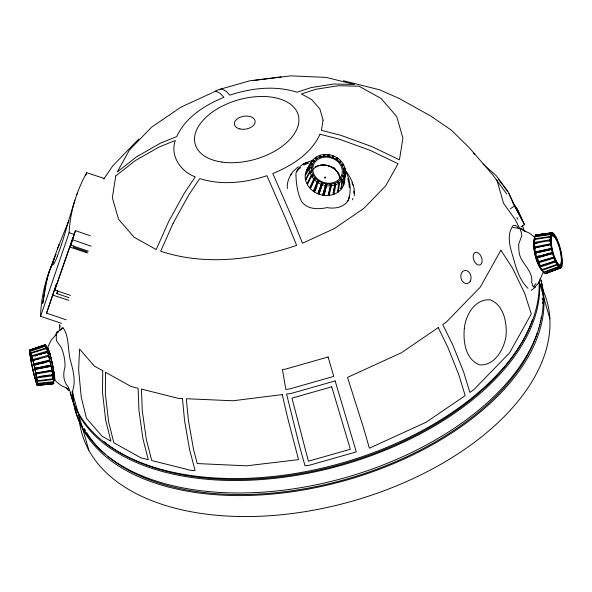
<?xml version="1.0" encoding="UTF-8"?>
<svg xmlns="http://www.w3.org/2000/svg" width="592" height="592" viewBox="0 0 592 592"><rect width="100%" height="100%" fill="white"/><g stroke="black" fill="none" stroke-linecap="round" stroke-linejoin="round"><path stroke-width="0.89" d="M61.427 323.299L40.574 316.306C40.959 300.477 44.185 284.722 49.824 269.937L49.898 269.737M324.046 195.449L326.836 184.105L324.046 195.449L328.094 195.56L330.403 185.873L330.07 184.156M328.168 156.214L328.249 154.482L324.601 154.445L323.498 156.806M533.829 241.743C533.636 251.289 535.878 261.398 541.28 269.353M556.813 262.833L556.887 264.365L541.673 269.752L540.274 267.036L539.904 264.824M556.887 264.365L555.622 261.96L555.696 260.68L549.457 262.781M556.843 240.034L556.917 238.754L555.659 236.349L555.733 237.888M45.029 345.321L30.458 350.087M40.574 316.306L69.131 232.693C70.174 211.67 76.509 191.075 86.698 172.701L104.658 178.599M47.693 349.132L47.76 348.126L49.883 353.587L52.592 365.042L54.745 379.716L54.094 378.828M345.269 173.153L343.752 184.889L345.269 173.153L343.33 172.842M555.281 261.146L554.06 258.127L554.304 257.268L538.801 261.93L538.55 262.804L539.897 266.185L555.281 261.146L555.385 259.955M557.153 240.759L557.257 239.568L558.478 242.587L558.234 243.445M539.897 266.185L540 265.016M344.877 171.673L345.121 169.046L343.197 169.186M33.241 371.162L34.01 375.01L33.959 374.203M33.122 360.41L33.892 364.258L49.78 360.469L49.824 360.032L48.921 356.221L33.122 360.41L33.174 361.224M342.383 176.312L344.211 177.052L343.39 185.792L341.577 188.826L340.444 188.101M345.121 169.046L345.41 172.279L344.64 180.493L344.544 178.288M318.955 194.25L322.736 183.143L318.955 194.25L322.929 195.286L325.918 183.934L323.484 192.363M329.085 156.384L329.256 154.69L332.859 155.57L332.082 157.997M534.931 240.359L534.273 238.857L534.635 236.748L550.516 234.521L551.152 236.26M340.814 180.242L340.97 178.769L342.635 179.835L341.577 188.826M344.818 169.882L344.995 168.15L343.767 165.02L341.998 165.597M322.929 195.286L323.121 193.614M340.422 179.369L342.013 180.486L340.955 189.588L338.269 192.037L337.351 191.09M343.168 165.797L343.39 164.162L341.31 161.342L339.815 162.312M338.091 182.884L338.298 181.352L339.638 182.743L338.269 192.037M337.573 181.796L338.824 183.209L337.418 192.615L334.036 194.302L333.104 192.652M550.871 237.991L550.212 236.489L550.516 234.521M334.199 187.087L334.894 183.18L335.805 184.793L334.036 194.302M33.041 370.259L32.338 367.055M50.942 365.131L34.795 368.372L50.942 365.131L50.068 361.12L34.092 365.16L38.413 364.147M340.378 162.326L340.696 160.58L337.906 158.264L336.789 159.566M334.043 183.431L334.865 185.052L333.03 194.65L329.189 195.464L328.752 193.695L330.98 184.119L331.416 185.844L329.189 195.464M333.57 190.269L333.888 188.678M310.4 164.051L305.99 171.406L305.183 174.832L309.734 167.166L310.4 164.051L312.28 164.724M337.529 159.936L337.906 158.264M352.58 199.874L352.95 198.246M336.7 159.322L337.107 157.65L333.799 155.992L333.126 157.546M48.463 273.83L45.643 284.315L42.683 303.444C45.192 291.664 46.058 279.291 50.557 267.91L56.025 254.175M68.124 222.303L74.925 199.992M347.963 201.139C351.604 191.445 350.701 179.731 345.247 170.866M349.487 196.204C347.674 206.712 336.078 209.265 327.08 207.607C318.178 209.524 307.692 209.612 301.639 201.65C297.339 193.103 295.985 182.676 295.963 173.293C297.791 165.96 305.568 162.223 312.339 160.669M333.311 157.613L333.799 155.992M90.324 235.749L75.45 230.688L70.7 245.199L88.386 251.215M85.899 175.269L86.698 172.701M46.576 313.131L56.366 284.204L46.576 313.131L66.193 319.806M54.775 290.05L72.897 237.843L54.775 290.05L70.404 295.371M70.7 245.199L75.45 230.688M68.983 297.687L56.847 293.558L57.661 290.938M317.897 193.843L321.878 182.773L317.897 193.843L314.271 191.956L317.897 182.669L318.955 181.293L318.355 182.817M76.849 194.568L77.611 193.029M48.64 273.223L54.627 257.786M540.163 278.41L538.616 282.917L535.057 286.913L533.747 286.868L532.356 285.47L532.319 283.657L531.631 282.643C533.103 273.963 526.569 267.688 522.581 261.042C518.858 256.144 518.644 249.698 518.762 243.867L521.796 235.742L521.175 231.79L520.183 229.97L520.472 228.867L522.129 229.015L525.6 231.524M536.988 257.986L553.046 253.383L537.395 257.601L536.988 257.986L538.195 261.797L553.749 257.187L554.016 256.425M558.522 244.289L558.796 243.527L559.891 246.953L559.492 247.33M56.847 293.558L57.757 290.99M73.83 245.909L73.378 247.19L87.253 251.911M332.275 157.176L332.859 155.57M57.38 256.107L60.399 247.715A38.517 3.004 -73.9 0 0 65.127 232.797A38.85 3.027 -73.9 0 0 68.124 222.303M538.195 261.797L538.468 261.057L537.64 258.408M315.654 189.773L317.157 185.881M328.649 156.273L329.256 154.69M313.346 191.334L317.097 182.055L318.215 180.745L314.47 190.047L313.346 191.334L310.312 188.722L314.308 179.739L315.758 178.68M543.508 271.743L540.555 278.247M327.613 156.081L328.249 154.482M57.298 249.04L59.096 244.622L53.435 259.94L52.518 265.149L54.013 263.751A38.517 3.004 -73.9 0 0 57.409 256.033M68.813 220.868L64.979 230.029A39.094 1.458 -68.6 0 1 59.045 244.785M50.609 267.68L53.073 262.145M309.579 187.923L311.066 186.968L315.188 178L313.701 178.976L309.579 187.923L307.337 184.771L311.614 176.157L313.368 175.498M60.895 329.803L61.701 328.109L63.085 327.739C69.464 337.107 67.562 349.398 70.307 360.017C73.001 369.808 76.028 380.73 72.668 390.676L72.809 391.342A34.121 0.57 75.5 0 1 72.757 391.734M55.648 335.649L56.573 332.571L58.608 331.964M311.851 176.956L313.005 174.721L311.237 175.299L306.848 183.846L305.568 180.36L310.008 172.161L311.932 171.946M319.28 156.865L320.139 155.267L323.595 154.468L324.024 156.199M550.671 234.166L551.285 233.048L535.486 235.12L534.783 236.289L550.671 234.166L551.285 235.927M546.608 273.208L561.253 267.665L561.867 266.548L561.253 264.787M306.619 179.302L305.354 179.383L309.882 171.266L309.594 168.032L311.562 168.269M310.918 172.701L311.806 171.132L309.882 171.266M312.369 160.484L306.36 170.511L312.369 160.484L314.034 161.549M342.635 179.835L344.211 177.052M309.594 168.032L305.102 175.809L305.354 179.383M315.321 158.567L316.18 157.102L319.199 155.526L320.109 157.139M319.007 191.075L318.311 192.23L319.562 192.607M316.705 158.959L315.366 157.576L312.99 159.833L308.795 166.707L309.157 166.308M30.074 352.159L29.829 349.961L45.295 344.722L45.577 346.054L45.384 344.803L29.926 350.101L30.325 352.025M37.488 385.17L53.761 383.66L37.303 385.459L37.059 383.268M296.851 171.68L298.39 169.467M314.944 188.841L314.226 189.906L315.351 190.55L314.271 191.956M103.763 179.073L112.791 165.812L138.735 139.076M57.098 332.29L56.225 336.175L56.403 340.622L61.25 347.504C63.892 353.639 65.164 360.299 65.031 366.973C62.885 373.767 63.174 381.47 68.265 386.894L69.723 390.668L68.457 390.417L65.742 387.516M533.185 286.979L535.893 283.605M336.049 159.026L337.107 157.65M56.728 333.836L51.193 340.156L47.508 347.674A16.746 1.103 77.9 0 1 52.525 364.931A16.746 1.103 77.9 0 1 54.087 379.243M534.31 239.841L534.879 239.22M339.638 182.743L342.013 180.486M298.079 166.803L292.418 172.161C289.273 176.912 286.624 182.625 287.386 188.456M298.99 168.972L300.78 167.492M531.179 290.398L535.397 287.164M339.246 161.631L340.696 160.58M56.928 332.156L62.907 328.042M546.386 250.623L552.01 249.299L535.701 252.91L536.685 256.898L552.802 252.488L540.022 255.87M559.736 248.226L560.158 247.944L561.061 251.548L560.535 251.415M510.326 208.776L514.544 205.979L507.884 191.342L496.177 175.654L483.094 164.073M520.938 226.973L524.453 224.642L517.793 210.012L513.538 204.299M536.685 256.898L539.171 256.092L537.025 256.373M302.882 164.258L304.48 163.407M335.805 184.793L338.824 183.209M212.72 92.53L218.478 89.718L249.706 80.823L281.2 76.893M220.069 89.607L221.534 88.852L226.137 91.242L229.8 95.149C251.289 88.016 275.102 85.233 296.984 92.248L311.177 87.572L333.999 83.997L354.556 84.493L326.251 77.404L290.746 75.85L252.991 80.571M211.892 92.914L180.967 107.122L151.619 127.154L129.485 149.954L117.186 172.02L136.619 156.776L160.499 143.131L176.712 136.597C185.577 117.186 204.825 105.154 223.924 97.317L220.254 93.41L215.651 91.02M303.97 164.99L306.634 163.806M315.033 166.959L317.615 165.93A16.065 13.742 18.2 0 0 315.499 166.914M561.024 267.762L545.269 273.652L561.024 267.762L560.506 265.867M559.462 265.889L559.854 267.791L544.966 273.548L543.752 272.653L543.567 271.402M341.636 164.82L343.39 164.162M558.204 264.853L558.448 266.637L543.397 272.268L542.05 270.396L541.939 268.746M543.752 272.653L558.774 267.051L559.854 267.791M542.05 270.396L557.235 265.001L558.448 266.637M29.644 350.257L45.295 344.722M306.856 163.695L309.061 162.948M30.806 352.965L30.466 351.152L45.976 345.965L46.894 349.443L45.799 346.705M29.926 350.101L30.318 350.76L45.828 345.602L45.443 344.87M540.274 267.036L555.622 261.96M540.348 265.727L548.629 263.048M31.302 354.364L31.021 352.714L46.605 347.756M31.465 354.911L31.206 353.328L46.805 348.377L47.767 352.395L43.534 353.616M35.268 356.044L37.651 355.326M538.55 262.804L554.06 258.127M32.086 357.006L31.901 355.681L47.582 351.041M32.279 357.723L32.116 356.488L47.811 351.877L48.751 356.155M39.294 354.837L41.84 354.105M39.375 358.634L32.967 360.387L32.116 356.488M32.893 359.477L48.677 355.222M305.28 162.978L307.759 162.341M33.936 363.828L49.824 360.032M535.701 252.91L542.183 251.63M543.885 251.223L545.58 250.816M40.138 363.74L46.176 362.326M535.464 251.815L551.825 248.403L536.004 252.051L535.464 251.815L534.776 247.93L550.641 244.651L551.263 245.28M331.416 185.844L334.865 185.052M552.395 232.76L535.723 234.943L552.395 232.76L552.817 234.698M550.183 240.522L550.53 243.741L551.152 244.444L535.249 247.611L534.628 246.894L534.273 243.379L550.183 240.522L550.856 241.61M35.868 373.019L34.98 369.275L51.171 366.233L51.955 370.17L35.868 373.019L35.616 372.435M35.15 369.445L51.171 366.233M534.628 246.894L550.53 243.741M534.879 243.623L536.974 243.245L534.879 243.623L534.221 242.476L534.221 239.56L550.138 237.066L550.819 238.532M36.63 377.222L35.772 373.278L51.889 370.548L52.155 371.221L52.799 374.817L36.63 377.222L36.29 376.179M534.221 242.476L550.16 239.753L550.826 240.892L549.095 241.188M36.038 373.944L52.155 371.221M51.186 374.832L52.607 374.618L53.413 378.739L37.185 380.782L36.785 379.346M534.273 238.857L550.212 236.489M36.408 376.904L36.756 378.014L52.954 375.735M39.05 376.542L45.199 375.676M46.96 375.432L49.595 375.062M320.124 165.286L322.758 164.924L326.947 165.331M538.757 234.684L552.684 232.922L553.764 233.662L554.038 235.505M36.859 379.909L37.259 381.389L53.509 379.472L53.754 381.685L37.488 383.453L37.059 381.714M343.071 168.372L344.995 168.15M37.081 382.077L37.511 383.823L53.798 382.41L53.798 383.446L37.533 385.044L37.096 383.135M536.655 251.711L538.084 251.563M36.46 382.795L37.2 385.318L52.547 383.905M537.336 247.182L535.205 247.352L535.405 248.573L534.776 247.93M48.884 366.478L51.06 366.322L52.325 373.012M49.765 370.918L51.941 370.814M326.754 185.829L330.403 185.873M322.84 193.599L324.127 193.68M343.441 172.05L345.41 172.279M513.042 227.446L521.656 228.801M309.734 167.166L311.673 167.477M322.144 184.748L325.748 185.622M343.478 80.756L379.62 89.806L399.171 98.479L430.702 115.995L451.245 130.092L469.093 147.512L492.796 174.943L506.811 194.05M68.82 300.322L52.954 295.179M87.542 253.006L70.011 247.123M69.131 232.693L74.311 234.439M327.657 165.568L329.774 166.293M72.631 239.753L91.109 246.183M342.724 175.595L344.611 176.268M310.793 163.266L312.62 163.999M560.713 252.318L561.253 252.532L561.904 256.062L561.283 255.433M521.996 229.837L529.448 233.137L535.124 237.703M68.739 389.062L61.057 385.525L54.56 380.101M317.897 182.669L321.212 184.319M330.972 166.678L334.561 168.868L336.604 170.91M312.99 159.833L314.589 160.95M314.308 179.739L317.097 182.055M528.027 288.334C520.161 280.749 516.476 269.797 513.775 259.422C510.659 248.951 505.731 235.32 513.101 225.693L515.403 225.278L517.193 226.573L518.555 228.616M32.153 366.145L31.265 362.4L31.517 362.985M561.386 256.269L562.015 256.972L562.356 260.191L561.69 259.111M316.18 157.102L317.43 158.523M498.323 179.117L502.578 184.822M503.644 186.243L507.366 191.238M512.457 202.272L516.712 207.977L522.64 220.994L514.892 206.393L508.965 193.377M311.614 176.157L313.701 178.976M345.898 171.058C351.211 178.133 355.252 186.613 354.268 195.678M344.766 172.331L345.809 173.944M349.006 197.669L349.265 198.083M534.273 243.379L534.953 244.481M337.47 171.754L338.89 174.144M561.712 259.821L562.378 260.961L562.4 263.647L561.727 262.182M514.544 205.979L524.453 224.642M516.853 217.553L517.682 219.158M519.702 228.445L515.188 219.543L503.54 203.248L497.176 180.915A228.778 131.875 -15.9 0 0 496.325 179.398M320.139 155.267L320.96 156.887M561.667 262.722L562.326 264.224L562.023 266.2L561.394 264.454M51.696 369.571L51.955 370.17M31.361 362.141L30.503 358.197L30.836 359.248M310.008 172.161L311.237 175.299M351.974 182.802L352.884 185.163M538.801 261.93L539.63 264.099M30.466 351.152L31.021 352.714M522.447 225.426L524.371 231.376M552.647 253.761L553.749 257.187M52.799 374.817L52.451 373.744L52.888 376.468M30.717 358.515L29.948 354.638L30.347 356.081M537.107 256.639L537.395 257.601M31.206 353.328L31.901 355.681M551.285 233.048L551.833 234.957M560.705 265.764L561.253 267.665M539.601 282.85L543.145 295.297M543.893 297.917L549.864 318.881M72.883 394.265L82.103 426.632M82.85 429.252L88.822 450.216M551.515 232.952L552.04 234.846M53.413 378.739L53.006 377.267L53.361 380.427M53.11 377.992L53.509 379.472M30.273 355.511L29.637 351.974L30.074 353.705M551.478 249.165L552.388 252.769M53.31 379.916L53.754 381.685M30.051 353.343L29.6 350.375L30.037 352.284M535.945 251.778L536.241 253.05M347.778 178.444L348.851 183.209M559.721 266.023L560.15 267.961M34.158 364.827L34.95 368.453M51.06 366.322L46.805 348.377M29.829 349.961L30.244 351.914M36.889 383.505L37.303 385.459M552.684 232.922L553.083 234.824M36.808 383.394L37.2 385.318M324.601 154.445L324.934 156.155M45.828 345.602L46.198 347.511M30.318 350.76L30.673 352.625M45.976 345.965L46.317 347.756M36.327 382.454L36.667 384.267L35.831 381.056M550.641 244.651L551.285 248.181M35.661 380.515L35.927 382.092L35.046 378.414M36.756 378.014L37.185 380.782M558.5 265.209L558.774 267.051M554.341 235.86L554.097 234.077L555.311 235.712L555.414 237.325M47.811 351.877L47.967 353.091M34.854 377.696L35.017 378.932L34.166 375.039M348.954 184.068L349.369 187.501M37.259 381.389L37.488 383.453M353.683 190.95L353.927 193.451M59.955 325.119L60.11 326.954M59.385 324.52L59.918 330.943M557.131 263.388L557.235 265.001M48.921 356.221L48.973 357.013M37.511 383.823L37.533 385.044M550.138 237.066L550.16 239.753M542.265 298.25A240.093 138.395 -15.9 0 1 542.339 299.989M542.376 301.742A240.093 138.395 -15.9 0 1 542.383 303.504M541.236 317.009A240.093 138.395 -15.9 0 1 540.925 318.836M540.585 320.664A240.093 138.395 -15.9 0 1 540.2 322.499M539.786 324.335A240.093 138.395 -15.9 0 1 539.334 326.17M538.846 328.012A240.093 138.395 -15.9 0 1 538.32 329.848M537.477 332.6A240.093 138.395 -15.9 0 1 347.726 478.78A240.093 138.395 -15.9 0 1 108.055 456.58M105.117 454.086A240.093 138.395 -15.9 0 1 86.602 432.456M85.699 430.946A240.093 138.395 -15.9 0 1 84.404 428.675M540.859 279.898A241.758 139.357 -15.9 0 1 328.212 482.103A241.758 139.357 -15.9 0 1 72.135 391.645M540.896 279.861A241.758 139.357 -15.9 0 1 329.825 484.515A241.758 139.357 -15.9 0 1 72.809 392.511M539.897 283.894A241.758 139.357 -15.9 0 1 352.536 501.084A241.758 139.357 -15.9 0 1 78.854 415.229M539.482 281.022A241.758 139.357 -15.9 0 1 323.868 469.841A241.758 139.357 -15.9 0 1 70.256 391.911M532.571 319.362A240.093 138.395 -15.9 0 1 342.006 464.128A240.093 138.395 -15.9 0 1 103.763 441.514M539.075 281.762A241.758 139.357 -15.9 0 1 322.61 468.043A241.758 139.357 -15.9 0 1 70.1 391.741M473.2 153.173A228.778 131.875 -15.9 0 1 474.71 154.386M47.752 348.496A16.065 1.058 77.9 0 1 48.44 349.073M49.462 352.173A16.065 1.058 77.9 0 1 54.494 375.794M54.745 379.346A16.065 1.058 77.9 0 1 54.516 379.59M318.4 165.745A16.065 13.742 18.2 0 1 338.831 174.159M339.172 174.847A16.065 13.742 18.2 0 1 340.134 177.711M312.184 170.407A15.007 12.839 18.2 0 1 328.02 165.693A15.007 12.839 18.2 0 1 339.586 177.889M333.777 167.61A16.746 14.326 18.2 0 1 335.153 168.639M290.753 175.121A35.002 29.94 18.2 0 1 291.893 173.774M538.491 264.587A16.065 3.878 75.8 0 1 534.879 253.161M534.421 250.749A16.065 3.878 75.8 0 1 534.176 249.195M533.814 245.599A16.065 3.878 75.8 0 1 534.028 241.085M542.657 270.729A16.746 4.048 75.8 0 1 535.183 255.085A16.746 4.048 75.8 0 1 534.724 238.487M464.32 328.501C463.077 341.932 465.49 359.655 479.838 364.909C494.816 365.752 503.962 349.221 506.027 336.212C507.174 323.047 503.925 305.198 490.28 299.855C474.984 298.568 465.541 315.099 464.32 328.501M105.531 372.294L105.354 393.613L108.573 421.763L113.864 442.794L140.948 457.845L148.281 459.681L142.887 438.591L138.92 410.078L138.128 388.285L131.187 386.546L105.531 372.294M102.756 370.747L102.49 392.022L105.65 420.135L110.926 441.166L102.002 436.208L86.447 418.211L81.245 397.254L78.625 369.63L79.572 349.006L94.298 366.048L102.756 370.747M312.857 167.033L312.791 170.422L313.723 173.796A15.007 12.839 18.2 0 0 337.307 180.708A15.007 12.839 18.2 0 0 334.576 159.307A15.007 12.839 18.2 0 0 312.857 167.033M551.019 236.585C550.752 246.642 552.417 259.037 559.973 266.141L560.905 265.66C562.837 255.337 560.062 242.069 552.573 234.573L551.64 235.054L551.019 236.585M311.954 165.42C307.315 182.965 337.233 192.222 343.049 174.899C347.689 157.346 317.771 148.096 311.954 165.42M115.788 175.905L112.339 197.587L118.489 219.173L134.118 237.259L156.199 249.528L168.653 221.563L184.378 193.073L195.279 176.867C180.804 171.636 169.823 155.911 175.313 140.482L159.1 147.023L135.22 160.661L115.788 175.905M323.062 120.139L321.434 130.351L340.933 135.346L371.909 146.624L399.452 159.84L402.9 138.158L396.751 116.572L381.122 98.487L359.033 86.217L338.476 85.714L315.654 89.296L301.461 93.973L311.866 99.745L319.902 109.046L323.062 120.139M324.379 177.341C325.06 179.872 326.636 175.935 324.379 177.341M30.162 351.818C30.806 362.519 33.182 373.574 36.97 383.609C36.319 372.908 33.944 361.845 30.162 351.818M173.13 223.288L160.676 251.252C204.958 265.838 253.161 260.051 296.636 245.384L285.596 218.433L266.948 175.691C245.458 182.817 221.645 185.599 199.763 178.584L188.855 194.79L173.13 223.288M320.035 134.236C311.17 153.654 291.923 165.679 272.823 173.523L291.479 216.265L302.512 243.216L334.265 228.623L363.621 208.591L385.747 185.792L398.053 163.725L370.511 150.509L339.534 139.231L320.035 134.236M500.854 250.238L480.304 287.098L446.353 322.078L442.72 324.557L452.562 344.455L463.477 371.524L469.893 392.392L473.733 389.773L509.579 352.839L531.276 313.923L524.667 293.299L512.428 267.932L500.854 250.238M481.57 263.359L480.896 264.328A6.667 4.048 69.3 0 1 475.546 263.055L474.599 261.694A6.667 4.048 69.3 0 1 474.118 253.317A6.667 4.048 69.3 0 1 480.053 254.738A6.667 4.048 69.3 0 1 481.57 263.359M470.292 281.156L469.426 282.347A6.667 5.076 77.9 0 1 461.02 278.299A6.667 5.076 77.9 0 1 466.592 270.603A6.667 5.076 77.9 0 1 470.292 281.156M438.265 327.598L401.332 352.802L347.526 377.393L363.288 427.128L369.386 448.181L426.188 422.214L465.194 395.604L458.793 374.721L447.974 347.585L438.265 327.598M328.123 356.983L285.196 369.208L282.443 369.556L285.825 389.425L289.732 388.937L333.74 376.394L328.123 356.983M335.139 380.922L290.85 393.532L286.58 394.072L299.138 444.688L305.028 465.793L309.535 465.223L356.303 451.903L335.139 380.922M331.72 386.813L291.967 398.135L308.41 461.212L350.338 449.269L331.72 386.813M282.258 394.612L232.93 400.769L186.28 398.727L188.5 420.831L193.562 449.587L197.24 463.558L246.472 465.83L298.538 459.629L287.335 416.59L282.258 394.612M182.454 398.557L178.473 398.386L141.407 389.099L142.295 410.922L146.328 439.456L151.737 460.546L190.876 470.351L195.086 470.529L189.536 449.409L184.563 420.66L182.454 398.557M556.524 261.523L553.949 255.344A15.007 3.626 75.8 0 1 552.81 235.786A15.007 3.626 75.8 0 1 560.964 255.344A15.007 3.626 75.8 0 1 556.524 261.523M31.391 361.86L30.444 355.91A15.007 0.992 77.9 0 1 33.648 363.547A15.007 0.992 77.9 0 1 36.63 382.358A15.007 0.992 77.9 0 1 31.391 361.86M239.893 128.938A10.501 6.497 -8.8 0 0 255.167 121.441A10.501 6.497 -8.8 0 0 239.183 117.675A10.501 6.497 -8.8 0 0 239.893 128.938M222.067 162.09A53.561 30.873 -15.9 0 0 298.893 118.925A53.561 30.873 -15.9 0 0 219.188 107.781A53.561 30.873 -15.9 0 0 222.067 162.09"/></g></svg>
